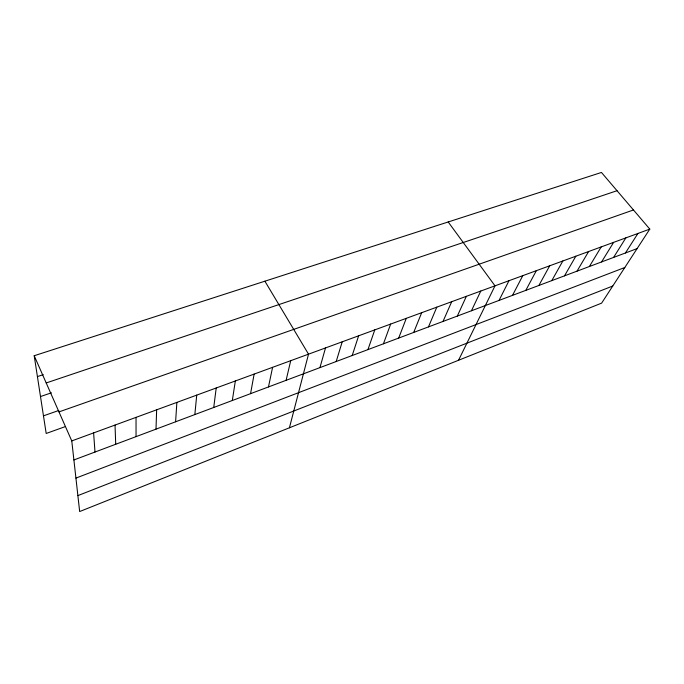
<?xml version="1.0" encoding="UTF-8"?>
<svg xmlns="http://www.w3.org/2000/svg" width="684" height="684" viewBox="0 0 684 684"><rect width="100%" height="100%" fill="white"/><g stroke="black" fill="none" stroke-linecap="round" stroke-linejoin="round"><path stroke-width="1.03" d="M156.003 429.142L156.645 409.819M175.6 421.789L176.874 402.406M194.846 414.564L196.727 395.13M213.741 407.476L216.212 387.99M232.312 400.508L235.347 380.979M250.558 393.659L254.132 374.097M268.479 386.93L272.591 367.334M286.1 380.321L290.709 360.69M289.418 427.791L308.518 354.167L264.896 281.201M319.95 367.616L325.498 347.942M336.203 361.52L342.205 341.82M352.2 355.518L358.63 335.801M367.941 349.609L374.781 329.885M383.433 343.796L390.667 324.062M398.678 338.076L406.296 318.334M413.692 332.441L421.677 312.699M428.466 326.892L436.811 307.159M443.01 321.437L451.696 301.695M457.331 316.059L466.36 296.326M471.438 310.767L480.792 291.042M458.536 360.263L495.002 285.835L448.2 221.975M499.029 300.413L508.99 280.705M512.513 295.36L522.764 275.661M525.799 290.375L536.333 270.684M538.889 285.459L549.697 265.794M551.791 280.62L562.864 260.963M564.505 275.849L575.834 256.218M577.039 271.138L588.616 251.532M589.394 266.503L601.21 246.915M601.578 261.929L613.616 242.367M613.591 257.423L625.851 237.887M625.433 252.977L637.915 233.466M649.8 229.106L601.621 303.132L79.66 511.546L71.769 440.915L34.2 355.731L601.45 172.453L649.8 229.106L71.769 440.915M77.882 495.609L612.761 286.015M75.924 478.099L624.817 267.495M73.898 459.956L637.12 248.6M64.809 426.782L46.187 433.468L34.2 355.731M58.969 411.905L633.461 209.971M43.468 415.846L58.833 410.46M40.493 396.549L51.403 392.821M46.204 382.954L617.028 190.708M37.415 376.593L43.272 374.644M93.605 432.912L94.999 452.03M115.023 425.072L115.716 444.258M136.039 417.368L136.048 436.631"/></g></svg>
